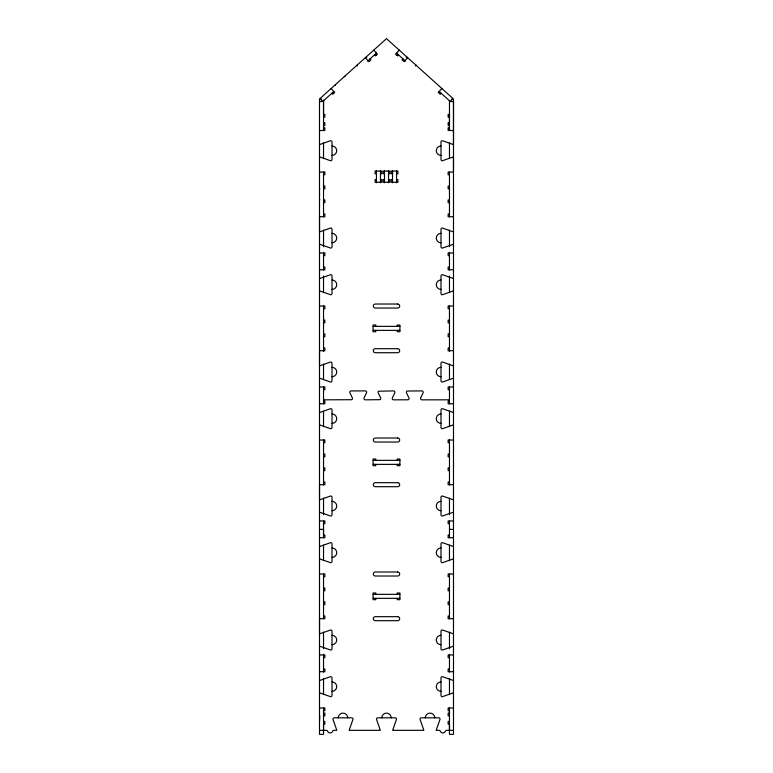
<?xml version="1.0" encoding="UTF-8"?>
<svg xmlns="http://www.w3.org/2000/svg" width="773" height="773" viewBox="0 0 773 773"><rect width="100%" height="100%" fill="white"/><g stroke="black" fill="none" stroke-linecap="round" stroke-linejoin="round"><path stroke-width="1.16" d="M319.51 130.502L319.51 131.381L319.51 130.502L324.863 130.502L324.863 127.825L323.529 127.825L323.529 125.371L324.863 125.371L324.863 122.685L323.51 122.685M319.51 195.086L319.51 193.694M319.51 189.501L319.761 188.805M319.51 721.402L319.761 715.817M321.52 99.079L319.51 99.079L319.51 734.35L323.529 734.35L323.529 707.662M319.51 672.259L319.51 671.708L324.863 671.708L324.863 669.032L323.529 669.032M319.51 538.269L319.51 537.728L324.863 537.728L324.863 535.051L323.529 535.051L323.529 520.983M323.529 730.33L323.529 724.079L324.863 724.079L324.863 721.402L323.51 721.402M323.529 537.728L323.529 529.35L319.51 529.35M323.529 100.761L323.529 114.423L324.863 114.423L324.863 117.1L323.51 117.1M396.549 53.105L396.549 55.472L396.549 53.105L405.467 61.135M449.471 100.761L449.471 130.502L449.471 113.602M449.471 729.944L449.471 724.079L448.137 724.079L448.137 721.402L449.49 721.402M319.51 270.299L319.51 269.758L324.863 269.758L324.863 267.081L323.529 267.081M319.51 404.289L319.51 403.738L324.863 403.738L324.863 401.061L323.529 401.061M398.539 54.893L397.641 55.898L395.65 54.1L399.235 50.119M402.975 58.883L402.076 59.888L404.066 61.676L407.651 57.695M406.221 57.424L406.724 56.864M415.507 65.782L416.009 65.222M415.555 65.821L416.058 65.261M441.876 88.508L438.291 92.489L440.281 94.287L441.18 93.291M335.579 84.499L335.173 85.31M333.81 91.494L322.776 101.437L320.09 98.451L386.5 38.65L452.91 98.451L450.224 101.437L439.19 91.494M367.533 61.135L376.451 53.105L376.451 55.472M344.285 76.662L345.135 76.343M323.529 399.834L351.705 399.709A1.343 1.343 0 0 0 352.382 397.989L349.889 392.742A1.343 1.343 0 0 1 350.797 390.945L365.281 390.896A1.343 1.343 0 0 1 366.499 392.819L364.064 397.921A1.343 1.343 0 0 0 365.194 399.834L380.074 399.67A1.343 1.343 0 0 0 380.703 398.066L378.152 392.665A1.343 1.343 0 0 1 378.567 391.215L393.66 390.906A1.343 1.343 0 0 1 394.79 392.819L392.355 397.921A1.343 1.343 0 0 0 393.573 399.834L408.057 399.796A1.343 1.343 0 0 0 408.936 397.921L406.472 392.742A1.343 1.343 0 0 1 407.149 391.032L421.874 390.896A1.343 1.343 0 0 1 423.082 392.819L420.657 397.921A1.343 1.343 0 0 0 421.865 399.834L449.471 399.834M451.48 99.282L453.49 99.282L453.49 734.35L449.471 734.35L449.471 707.662M319.51 101.524L323.529 101.524M449.471 101.524L453.49 101.524L453.49 144.503A1.343 1.343 0 0 1 453.113 144.445L442.33 140.676A1.343 1.343 0 0 0 440.987 142.01L440.987 159.431A1.343 1.343 0 0 0 442.33 160.774L453.113 156.996A1.343 1.343 0 0 1 453.49 156.938L453.49 172.06L448.137 172.06L448.137 174.737L449.471 174.737M449.471 114.423L448.137 114.423L448.137 117.1L449.49 117.1M449.49 122.685L448.137 122.685L448.137 125.371L449.471 125.371M449.471 127.825L448.137 127.825L448.137 130.502L453.49 130.502M376.451 173.761L375.108 173.761L375.108 171.084L381.814 171.084L381.814 173.761L380.471 173.761M384.49 173.761L383.147 173.761L383.147 171.084L389.853 171.084L389.853 173.761L388.51 173.761M392.529 173.761L391.186 173.761L391.186 171.084L397.892 171.084L397.892 173.761L396.549 173.761M323.529 174.737L324.863 174.737L324.863 172.06L319.51 172.06L319.51 171.113M376.451 179.568L375.108 179.568L375.108 182.254L381.814 182.254L381.814 179.568L380.471 179.568M384.49 179.568L383.147 179.568L383.147 182.254L389.853 182.254L389.853 179.568L388.51 179.568M392.529 179.568L391.186 179.568L391.186 182.254L397.892 182.254L397.892 179.568L396.549 179.568M323.529 186.129L324.863 186.129L324.863 188.805L323.529 188.805M449.471 186.129L448.137 186.129L448.137 188.805L449.471 188.805M319.761 199.975L319.51 199.27M323.529 199.975L324.863 199.975L324.863 202.652L323.529 202.652M449.471 199.975L448.137 199.975L448.137 202.652L449.471 202.652M323.529 214.044L324.863 214.044L324.863 216.72L319.51 216.72L319.51 231.842A1.343 1.343 0 0 0 319.887 231.784L330.67 228.006A1.343 1.343 0 0 1 332.013 229.349L332.013 246.771A1.343 1.343 0 0 1 330.67 248.104L319.887 244.336A1.343 1.343 0 0 0 319.51 244.278M449.471 214.044L448.137 214.044L448.137 216.72L453.49 216.72M453.49 253.013L448.137 253.013L448.137 255.689L449.471 255.689M323.529 255.689L324.863 255.689L324.863 253.013L319.51 253.013L319.51 252.462M449.471 267.081L448.137 267.081L448.137 269.758L453.49 269.758M319.51 306.04L324.863 306.04L324.863 308.727L323.529 308.727M453.49 306.04L448.137 306.04L448.137 308.727L449.471 308.727M323.529 320.109L324.863 320.109L324.863 322.795L323.529 322.795M449.471 320.109L448.137 320.109L448.137 322.795L449.471 322.795M373.098 326.361L399.902 326.361M373.098 330.38L399.902 330.38M323.529 333.955L324.863 333.955L324.863 336.642L323.529 336.642M449.471 333.955L448.137 333.955L448.137 336.642L449.471 336.642M323.529 348.024L324.863 348.024L324.863 350.71L319.51 350.71L319.51 365.822A1.343 1.343 0 0 0 319.887 365.764L330.67 361.996A1.343 1.343 0 0 1 332.013 363.329L332.013 380.751A1.343 1.343 0 0 1 330.67 382.094L319.887 378.316A1.343 1.343 0 0 0 319.51 378.258M449.471 348.024L448.137 348.024L448.137 350.71L453.49 350.71M453.49 386.993L448.137 386.993L448.137 389.669L449.471 389.669M323.529 389.669L324.863 389.669L324.863 386.993L319.51 386.993L319.51 386.452M449.471 401.061L448.137 401.061L448.137 403.738L453.49 403.738M319.51 440.03L324.863 440.03L324.863 442.707L323.529 442.707M453.49 440.03L448.137 440.03L448.137 442.707L449.471 442.707M323.529 454.099L324.863 454.099L324.863 456.775L323.529 456.775M449.471 454.099L448.137 454.099L448.137 456.775L449.471 456.775M373.098 460.35L399.902 460.35M373.098 464.37L399.902 464.37M323.529 467.945L324.863 467.945L324.863 470.622L323.529 470.622M449.471 467.945L448.137 467.945L448.137 470.622L449.471 470.622M323.529 482.014L324.863 482.014L324.863 484.69L319.51 484.69L319.51 499.812A1.343 1.343 0 0 0 319.887 499.754L330.67 495.976A1.343 1.343 0 0 1 332.013 497.319L332.013 514.741A1.343 1.343 0 0 1 330.67 516.074L319.887 512.306A1.343 1.343 0 0 0 319.51 512.248M449.471 482.014L448.137 482.014L448.137 484.69L453.49 484.69M453.49 520.983L448.137 520.983L448.137 523.659L449.471 523.659M323.529 523.659L324.863 523.659L324.863 520.983L319.51 520.983L319.51 520.432M449.471 529.35L453.49 529.35M449.471 535.051L448.137 535.051L448.137 537.728L453.49 537.728M319.51 574.01L324.863 574.01L324.863 576.697L323.529 576.697M453.49 574.01L448.137 574.01L448.137 576.697L449.471 576.697M323.529 588.079L324.863 588.079L324.863 590.765L323.529 590.765M449.471 588.079L448.137 588.079L448.137 590.765L449.471 590.765M373.098 594.331L399.902 594.331M373.098 598.35L399.902 598.35M323.529 601.925L324.863 601.925L324.863 604.612L323.529 604.612M449.471 601.925L448.137 601.925L448.137 604.612L449.471 604.612M323.529 615.994L324.863 615.994L324.863 618.68L319.51 618.68L319.51 633.792A1.343 1.343 0 0 0 319.887 633.734L330.67 629.966A1.343 1.343 0 0 1 332.013 631.299L332.013 648.721A1.343 1.343 0 0 1 330.67 650.064L319.887 646.286A1.343 1.343 0 0 0 319.51 646.228M449.471 615.994L448.137 615.994L448.137 618.68L453.49 618.68M453.49 654.963L448.137 654.963L448.137 657.639L449.471 657.639M323.529 657.639L324.863 657.639L324.863 654.963L319.51 654.963L319.51 654.422M449.471 669.032L448.137 669.032L448.137 671.708L453.49 671.708M319.51 708L324.863 708L324.863 710.677L323.529 710.677M453.49 708L448.137 708L448.137 710.677L449.471 710.677L449.471 713.131L448.137 713.131L448.137 715.817L449.49 715.817M323.529 713.131L324.863 713.131L324.863 715.817L323.51 715.817M319.51 730.33L326.351 730.33A1.343 1.343 0 0 1 327.617 731.219A2.677 2.677 0 0 0 332.67 731.219A1.343 1.343 0 0 1 333.936 730.33L336.757 730.33A1.333 1.333 0 0 0 336.699 729.944L332.931 719.161A1.343 1.343 0 0 1 334.265 717.827L351.686 717.827A1.343 1.343 0 0 1 353.029 719.161L349.251 729.944A1.343 1.343 0 0 0 349.193 730.33L380.277 730.33A1.343 1.343 0 0 0 380.229 729.944L376.451 719.161A1.343 1.343 0 0 1 377.794 717.827L395.206 717.827A1.343 1.343 0 0 1 396.549 719.161L392.771 729.944A1.343 1.343 0 0 0 392.723 730.33L423.807 730.33A1.343 1.343 0 0 0 423.749 729.944L419.971 719.161A1.343 1.343 0 0 1 421.314 717.827L438.735 717.827A1.343 1.343 0 0 1 440.069 719.161L436.301 729.944A1.343 1.343 0 0 0 436.243 730.33L439.064 730.33A1.343 1.343 0 0 1 440.33 731.219A2.677 2.677 0 0 0 445.383 731.219A1.343 1.343 0 0 1 446.649 730.33L453.49 730.33M373.765 50.119L377.35 54.1L375.359 55.898L374.461 54.902M370.025 58.883L370.924 59.888L368.934 61.676L365.349 57.695M366.276 56.864L366.779 57.424M356.991 65.222L357.493 65.782M356.942 65.261L357.455 65.821M331.124 88.508L334.709 92.489L332.719 94.287L331.82 93.291M449.471 142.831L449.471 158.523M449.471 172.06L449.471 216.884M449.471 230.103L449.471 246.761M449.471 252.336L449.471 270.096M449.471 276.009L449.471 292.658M449.471 305.712L449.471 351.377M449.471 364.093L449.471 379.553M449.471 386.829L449.471 403.912M449.471 411.178L449.471 426.648M449.471 439.528L449.471 485.029M449.471 498.073L449.471 514.731M449.471 520.983L449.471 537.728M449.471 545.168L449.471 560.628M449.471 574.01L449.471 618.844M449.471 632.063L449.471 648.711M449.471 654.296L449.471 672.046M449.471 678.597L449.471 694.028M397.216 326.361L397.216 325.027L399.902 325.027L399.902 331.723L397.216 331.723L397.216 330.38M397.216 460.35L397.216 459.007L399.902 459.007L399.902 465.713L397.216 465.713L397.216 464.37M397.216 594.331L397.216 592.997L399.902 592.997L399.902 599.693L397.216 599.693L397.216 598.35M396.549 170.418L396.549 182.757M392.529 170.418L392.529 182.757M388.51 170.418L388.51 182.757M384.49 170.418L384.49 182.757M380.471 170.418L380.471 182.757M376.451 170.418L376.451 182.757M375.784 326.361L375.784 325.027L373.098 325.027L373.098 331.723L375.784 331.723L375.784 330.38M375.784 460.35L375.784 459.007L373.098 459.007L373.098 465.713L375.784 465.713L375.784 464.37M375.784 594.331L375.784 592.997L373.098 592.997L373.098 599.693L375.784 599.693L375.784 598.35M323.529 100.026L323.529 130.502M323.529 142.821L323.529 158.484M323.529 172.06L323.529 216.884M323.529 230.103L323.529 246.761M323.529 252.336L323.529 270.096M323.529 276.009L323.529 292.658M323.529 305.712L323.529 351.377M323.529 364.093L323.529 379.553M323.529 386.829L323.529 403.912M323.529 411.178L323.529 426.648M323.529 439.528L323.529 485.029M323.529 498.073L323.529 514.731M323.529 545.168L323.529 560.628M323.529 574.01L323.529 618.844M323.529 632.063L323.529 648.711M323.529 654.296L323.529 672.046M323.529 678.597L323.529 694.028M453.49 231.842A1.343 1.343 0 0 1 453.113 231.784L442.33 228.006A1.343 1.343 0 0 0 440.987 229.349L440.987 246.771A1.343 1.343 0 0 0 442.33 248.104L453.113 244.336A1.343 1.343 0 0 1 453.49 244.278M440.987 242.751A4.686 4.686 0 0 1 436.301 238.055A4.686 4.686 0 0 1 440.987 233.369M453.49 278.493A1.343 1.343 0 0 1 453.113 278.435L442.33 274.657A1.343 1.343 0 0 0 440.987 276L440.987 293.421A1.343 1.343 0 0 0 442.33 294.755L453.113 290.986A1.343 1.343 0 0 1 453.49 290.928M440.987 289.402A4.686 4.686 0 0 1 436.301 284.706A4.686 4.686 0 0 1 440.987 280.019M319.51 290.928A1.343 1.343 0 0 1 319.887 290.986L330.67 294.755A1.343 1.343 0 0 0 332.013 293.421L332.013 276A1.343 1.343 0 0 0 330.67 274.657L319.887 278.435A1.343 1.343 0 0 1 319.51 278.493M332.013 280.019A4.686 4.686 0 0 1 336.699 284.706A4.686 4.686 0 0 1 332.013 289.402M332.013 233.369A4.686 4.686 0 0 1 336.699 238.055A4.686 4.686 0 0 1 332.013 242.751M319.51 144.503A1.343 1.343 0 0 0 319.887 144.445L330.67 140.676A1.343 1.343 0 0 1 332.013 142.01L332.013 159.431A1.343 1.343 0 0 1 330.67 160.774L319.887 156.996A1.343 1.343 0 0 0 319.51 156.938M440.987 155.412A4.686 4.686 0 0 1 436.301 150.725A4.686 4.686 0 0 1 440.987 146.029M332.013 146.029A4.686 4.686 0 0 1 336.699 150.725A4.686 4.686 0 0 1 332.013 155.412M453.49 365.822A1.343 1.343 0 0 1 453.113 365.764L442.33 361.996A1.343 1.343 0 0 0 440.987 363.329L440.987 380.751A1.343 1.343 0 0 0 442.33 382.094L453.113 378.316A1.343 1.343 0 0 1 453.49 378.258M440.987 376.731A4.686 4.686 0 0 1 436.301 372.045A4.686 4.686 0 0 1 440.987 367.349M332.013 367.349A4.686 4.686 0 0 1 336.699 372.045A4.686 4.686 0 0 1 332.013 376.731M453.49 633.792A1.343 1.343 0 0 1 453.113 633.734L442.33 629.966A1.343 1.343 0 0 0 440.987 631.299L440.987 648.721A1.343 1.343 0 0 0 442.33 650.064L453.113 646.286A1.343 1.343 0 0 1 453.49 646.228M440.987 644.701A4.686 4.686 0 0 1 436.301 640.015A4.686 4.686 0 0 1 440.987 635.319M453.49 680.443A1.343 1.343 0 0 1 453.113 680.385L442.33 676.617A1.343 1.343 0 0 0 440.987 677.95L440.987 695.371A1.343 1.343 0 0 0 442.33 696.715L453.113 692.937A1.343 1.343 0 0 1 453.49 692.879M440.987 691.352A4.686 4.686 0 0 1 436.301 686.666A4.686 4.686 0 0 1 440.987 681.97M319.51 692.879A1.343 1.343 0 0 1 319.887 692.937L330.67 696.715A1.343 1.343 0 0 0 332.013 695.371L332.013 677.95A1.343 1.343 0 0 0 330.67 676.617L319.887 680.385A1.343 1.343 0 0 1 319.51 680.443M332.013 681.97A4.686 4.686 0 0 1 336.699 686.666A4.686 4.686 0 0 1 332.013 691.352M332.013 635.319A4.686 4.686 0 0 1 336.699 640.015A4.686 4.686 0 0 1 332.013 644.701M425.334 717.827A4.686 4.686 0 0 1 430.02 713.131A4.686 4.686 0 0 1 434.716 717.827M381.814 717.827A4.686 4.686 0 0 1 386.5 713.131A4.686 4.686 0 0 1 391.186 717.827M338.284 717.827A4.686 4.686 0 0 1 342.98 713.131A4.686 4.686 0 0 1 347.666 717.827M319.51 424.908A1.343 1.343 0 0 1 319.887 424.966L330.67 428.744A1.343 1.343 0 0 0 332.013 427.401L332.013 409.98A1.343 1.343 0 0 0 330.67 408.646L319.887 412.415A1.343 1.343 0 0 1 319.51 412.473M332.013 413.999A4.686 4.686 0 0 1 336.699 418.695A4.686 4.686 0 0 1 332.013 423.382M453.49 412.473A1.343 1.343 0 0 1 453.113 412.415L442.33 408.646A1.343 1.343 0 0 0 440.987 409.98L440.987 427.401A1.343 1.343 0 0 0 442.33 428.744L453.113 424.966A1.343 1.343 0 0 1 453.49 424.908M440.987 423.382A4.686 4.686 0 0 1 436.301 418.695A4.686 4.686 0 0 1 440.987 413.999M453.49 499.812A1.343 1.343 0 0 1 453.113 499.754L442.33 495.976A1.343 1.343 0 0 0 440.987 497.319L440.987 514.741A1.343 1.343 0 0 0 442.33 516.074L453.113 512.306A1.343 1.343 0 0 1 453.49 512.248M440.987 510.721A4.686 4.686 0 0 1 436.301 506.025A4.686 4.686 0 0 1 440.987 501.339M453.49 546.463A1.343 1.343 0 0 1 453.113 546.405L442.33 542.627A1.343 1.343 0 0 0 440.987 543.97L440.987 561.391A1.343 1.343 0 0 0 442.33 562.725L453.113 558.956A1.343 1.343 0 0 1 453.49 558.898M440.987 557.372A4.686 4.686 0 0 1 436.301 552.676A4.686 4.686 0 0 1 440.987 547.989M319.51 558.898A1.343 1.343 0 0 1 319.887 558.956L330.67 562.725A1.343 1.343 0 0 0 332.013 561.391L332.013 543.97A1.343 1.343 0 0 0 330.67 542.627L319.887 546.405A1.343 1.343 0 0 1 319.51 546.463M332.013 547.989A4.686 4.686 0 0 1 336.699 552.676A4.686 4.686 0 0 1 332.013 557.372M332.013 501.339A4.686 4.686 0 0 1 336.699 506.025A4.686 4.686 0 0 1 332.013 510.721M397.67 304.031L375.33 304.031A2.01 2.01 0 0 0 373.32 306.04A2.01 2.01 0 0 0 375.33 308.05L397.67 308.05A2.01 2.01 0 0 0 399.68 306.04A2.01 2.01 0 0 0 397.67 304.031M397.67 348.7L375.33 348.7A2.01 2.01 0 0 0 373.32 350.71A2.01 2.01 0 0 0 375.33 352.72L397.67 352.72A2.01 2.01 0 0 0 399.68 350.71A2.01 2.01 0 0 0 397.67 348.7M397.67 438.02L375.33 438.02A2.01 2.01 0 0 0 373.32 440.03A2.01 2.01 0 0 0 375.33 442.04L397.67 442.04A2.01 2.01 0 0 0 399.68 440.03A2.01 2.01 0 0 0 397.67 438.02M397.67 482.681L375.33 482.681A2.01 2.01 0 0 0 373.32 484.69A2.01 2.01 0 0 0 375.33 486.7L397.67 486.7A2.01 2.01 0 0 0 399.68 484.69A2.01 2.01 0 0 0 397.67 482.681M397.67 572.001L375.33 572.001A2.01 2.01 0 0 0 373.32 574.01A2.01 2.01 0 0 0 375.33 576.02L397.67 576.02A2.01 2.01 0 0 0 399.68 574.01A2.01 2.01 0 0 0 397.67 572.001M397.67 616.67L375.33 616.67A2.01 2.01 0 0 0 373.32 618.68A2.01 2.01 0 0 0 375.33 620.69L397.67 620.69A2.01 2.01 0 0 0 399.68 618.68A2.01 2.01 0 0 0 397.67 616.67"/></g></svg>
